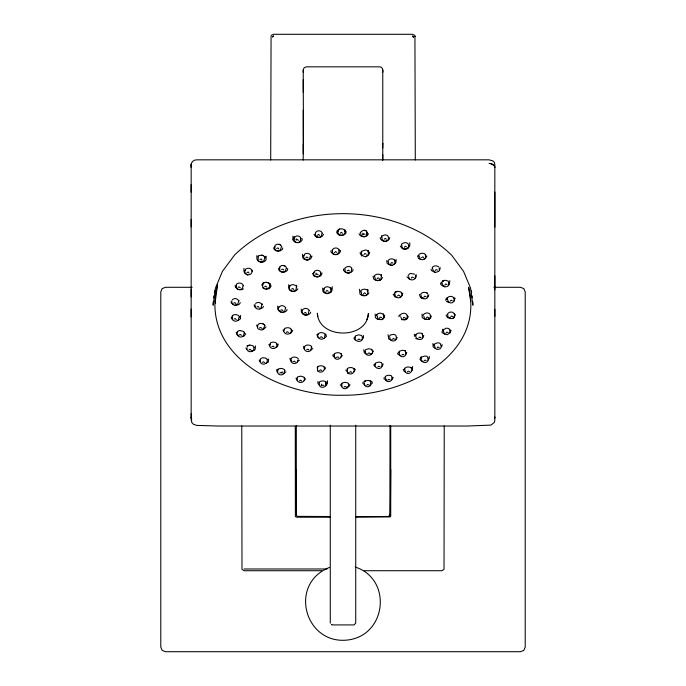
<?xml version="1.0" encoding="UTF-8"?>
<svg xmlns="http://www.w3.org/2000/svg" width="686" height="686" viewBox="0 0 686 686"><rect width="100%" height="100%" fill="white"/><g stroke="black" fill="none" stroke-linecap="round" stroke-linejoin="round"><path stroke-width="1.03" d="M494.838 309.3L494.838 420.286L494.297 422.43L490.944 425.097L467.329 426.04L218.671 426.04L196.753 425.406L193.435 424.308L191.703 422.43L191.162 413.761M191.162 316.838L191.162 289.149M191.162 226.817L191.162 184.826M191.162 167.53C190.031 163.637 192.732 159.529 196.942 159.829L489.058 159.829L492.728 160.833L494.254 162.299L494.838 164.263L494.838 289.809M213.14 301.849L213.14 305.244L215.473 288.034L222.435 271.339L234.629 254.952C292.03 199.772 394.459 199.918 451.705 255.252L463.547 271.347L470.527 288.034L472.86 305.244L472.86 301.849M296.849 515.992L296.326 514.783L296.326 469.67M303.229 153.887L303.229 144.446M382.771 72.262C383.182 70.032 382.479 66.868 379.701 66.834L306.299 66.834L304.13 67.734L303.229 69.903L303.444 144.437M322.626 288.034L322.952 291.439L323.886 292.579L327.428 293.685L330.986 292.468L332.187 289.758L332.187 286.637M359.464 289.329L360.056 294.243C362.517 296.738 367.447 296.206 368.939 292.905M363.477 335.531L363.477 337.615L361.968 339.879M382.771 160.121L382.771 69.903M355.708 517.21L390.368 516.867L390.72 469.473M494.838 316.34L494.838 275.909M494.838 227.015L494.838 192.089M304.653 346.816C302.689 351.052 308.863 353.299 310.972 350.092L311.418 347.202M318.184 333.49C316.117 337.521 320.696 340.873 323.861 338.421M304.275 377.694C306.145 384.332 294.517 383.86 297.347 377.317M372.164 350.049C374.779 355.82 364.506 357.578 365.466 351.429M384.666 315.183L384.126 317.635L382.805 318.716M303.795 255.406C302.526 258.819 306.616 261.443 309.309 259.394L310.561 255.484M294.183 237.965L294.26 240.863C295.426 243.041 298.95 243.29 300.236 241.086L300.777 238.033M367.13 232.262L366.573 235.667L364.523 236.824L361.265 235.735L360.527 232.768M370.98 381.116L370.277 385.618M362.234 337.255C363.7 343.197 353.29 342.631 355.322 336.577M321.485 385.832L321.545 384.083M396.131 259.514L396.011 262.232L393.773 264.667M411.266 278.139L412.132 277.067L413.504 277.598M404.32 247.277L405.246 246.265L406.532 246.866M277.839 369.137L277.693 372.901C278.542 375.379 282.641 375.534 284.038 373.493L284.579 370.517M291.19 358.769L291.096 361.531C291.944 364.009 296.043 364.163 297.441 362.114L297.793 360.133M435.181 270.567L436.107 269.572L437.385 270.147M289.689 285.616C286.722 291.507 297.064 293.882 296.318 287.142M284.236 329.151C281.663 335.403 292.853 336.08 291.164 329.391M274.091 347.099L273.191 346.173L271.888 346.653M440.309 267.789L439.443 270.464M347.005 369.085L348.574 367.842L350.254 367.559L351.987 367.636L354.448 368.879L353.993 368.571C355.785 372.661 350.46 375.817 347.699 372.824L347.245 369.042M236.233 319.659L235.452 318.596L234.037 319.007M278.73 306.976C276.835 310.698 281.826 314.342 284.639 311.375L285.505 307.86M302.252 310.638C300.871 314.128 305.887 316.778 308.22 314.094L309.077 310.569M316.006 273.079L315.903 274.854L316.958 273.954L318.158 274.829M442.247 344.706L441.655 346.61M351.704 268.355L351.249 271.733C349.723 273.68 346.336 273.551 345.212 271.253L345.015 269.186M348.522 383.585C350.177 387.736 344.561 390.531 342.057 387.427L341.722 383.628M260.423 359.756L260.388 362.577C262.695 365.818 268.329 363.906 267.248 359.507M274.786 246.703L274.649 248.701C275.412 251.127 278.85 251.608 280.531 249.841L281.354 246.814M416.411 274.803L415.742 277.59L414.49 278.576L415.219 277.984M232.357 317.009L232.434 315.963C234.02 313.656 237.596 314.548 239.165 316.169L239.594 317.249M274.743 247.475L275.163 245.322L277.376 244.122L280.428 244.765L278.936 244.259L280.197 244.705L281.792 246.506M340.445 250.416L340.333 251.796C338.515 255.278 333.447 255.466 331.158 252.302L330.841 250.973M270.078 343.789L269.838 346.627C271.63 350.074 277.796 348.762 276.801 344.243M258.202 255.921L258.082 260.243C259.257 262.386 262.712 262.627 264.033 260.491L264.805 257.301M279.725 267.18L279.614 270.215C280.66 272.462 284.115 272.796 285.573 270.773L286.122 268.415M341.114 353.427C343.154 357.895 337.015 361.496 334.442 357.723L334.331 354.885M247.08 347.716L246.917 349.62C248.452 353.161 254.832 352.098 253.871 347.545M296.283 238.754C295.229 242.012 296.978 238.282 298.23 240.1L298.324 240.443M325.79 385.026L325.713 385.781C324.341 387.847 320.491 387.959 319.402 385.558L319.342 382.539M339.064 249.91L338.764 252.98C337.581 255.286 334.108 255.252 332.71 253.194L332.324 250.21M237.399 331.518C235.607 334.854 239.088 338.044 242.252 336.8L243.581 335.265L244.285 332.478M270.035 344.509L270.593 342.794C272.213 341.739 276.175 341.671 277.324 344.329M282.152 371.761C282.855 375.122 281.071 371.229 279.742 373.021M326.099 381.93L325.713 385.781L326.047 382.719M257.696 325.301L257.627 328.062L258.288 328.988L261.332 330.06L263.424 329.151L264.616 325.644M278.25 344.063L277.513 346.481L276.218 347.15M317.515 235.392L318.373 234.338L319.719 235.392M232.417 315.226L232.048 318.904C232.923 321.365 236.807 322.18 238.316 319.873L239.028 317.198M245.134 270.207C243.058 275.841 252.868 276.664 251.959 270.584M349.56 372.404L350.589 371.658L351.807 372.266M236.13 286.379L236.327 284.621M262.764 284.484C261.186 290.975 271.21 290.135 269.855 283.687L270.121 285.548C269.744 282.615 266.022 281.706 263.664 282.855L262.841 284.536M315.243 234.14C315.208 230.102 321.082 229.527 322.386 233.12M324.272 366.907C325.653 370.886 320.739 373.904 317.952 371.1L318.587 371.64L317.404 370.226L317.858 366.453L317.447 366.667C320.053 365.329 323.518 365.269 324.624 367.687M231.902 300.708C230.316 304.147 235.315 306.934 237.708 304.378L238.745 300.897M255.098 304.541C253.52 307.988 258.519 310.767 260.912 308.211L262.181 303.855M261.983 260.174L261.272 259.008L259.865 259.462M236.233 285.496L236.018 287.194C237.056 291.078 243.53 290.289 242.895 285.796M442.993 329.254L442.753 331.227L443.002 329.306L444.236 333.748L447.246 334.751L450.102 332.856L449.819 329.211M279.708 267.874L279.845 266.803L281.612 265.448L284.819 265.739L283.344 265.388L285.71 266.442L286.765 268.355M322.043 233.334L321.34 236.301C319.179 238.831 314.402 236.764 315.423 233.274M213.689 297.801L213.963 295.777M214.375 292.742L214.649 290.718M450.093 301.197L451.079 300.211L452.314 300.802M446.029 333.044L447.049 332.118L448.207 332.719M372.327 381.965L372.146 383.285L370.037 385.103M320.525 272.822C321.588 278.559 311.89 277.907 313.828 272.282M251.17 350.28L249.918 349.243L248.958 350.023M330.824 287.64C332.916 294.2 322.471 295.777 323.903 288.789M445.771 300.468L446.011 298.779M369.711 252.148L368.794 254.712L365.587 256.881M324.932 334.811L324.495 337.709L323.723 338.575M287.734 268.586L287.494 270.121C285.505 273.011 280.368 272.942 278.679 269.787L278.567 268.372M302.26 238.831L302.046 240.186C300.348 243.573 295.1 243.393 293.111 240.392L292.922 236.155M363.974 254.532L365.003 253.52L366.264 254.257M406.755 352.261L405.598 354.508M384.906 377.669L385.832 375.997L388.55 375.242L391.14 375.568L392.023 376.948M367.97 316.057L368.416 313.502C366.941 339.844 318.587 339.321 317.344 313.193L317.781 316.718M455.135 298.204L454.012 300.965M382.556 144.437L382.771 143.305L382.771 147.927M341.439 384.469L342.34 382.96L345.067 382.308L347.828 382.908L348.771 384.237M319.522 370.594L320.516 369.84L321.803 370.483M398.626 352.878L399.424 351.215L402.613 350.237L405.272 350.76L404.877 350.546L405.675 352.141M334.528 252.551L335.583 251.582L336.783 252.431M332.075 251.05L332.307 249.953C333.876 247.44 337.229 247.217 339.098 249.687L339.381 250.784M317.155 367.97L317.335 367.207M344.003 387.11L345.118 386.415L346.259 387.084M390.025 425.594L389.871 515.452L388.293 516.524L355.64 516.524M325.679 367.696L324.555 369.694M389.759 237.622L389.442 238.968C387.53 242.012 382.299 242.252 380.498 238.968L380.216 237.605M390.025 514.783L389.485 515.992L388.293 516.524M387.779 380.061L388.859 379.298L389.974 379.907M423.991 360.922L425.046 360.073L426.16 360.673M451.148 330.378L449.887 332.59M322.103 273.088L320.868 275.806L317.301 277.007L313.768 275.901L312.524 273.371M364.952 351.352L365.509 349.74L368.605 348.72L371.658 349.337L372.258 350.649M346.207 231.636C345.83 236.807 336.629 236.644 338.001 230.805M312.01 256.058L310.758 258.811L307.182 260.011L303.658 258.854L302.749 257.679L302.449 254.232M354.928 337.478L355.502 335.866L358.606 334.854L361.642 335.488L362.337 336.903M401.739 355.091L402.879 354.293L403.917 354.945M384.16 239.251L385.309 238.376L386.398 239.2M355.374 369.488L354.002 371.52M494.46 418.451L494.838 417.037A5.788 4.09 0 0 1 494.4 418.597M294.08 238.728C294.654 234.715 300.399 235.126 301.197 238.831M374.83 364.6L375.431 363.091L378.535 362.079L381.202 362.431L382.128 363.837M397.511 295.975L398.592 295.066L399.809 295.769M381.287 237.622L382.162 235.83L385.06 234.826L387.599 235.521L388.602 237.613M353.05 269.572L352.664 270.91C350.392 273.843 345.315 273.697 343.523 270.335L343.454 268.981M264.556 286.851L265.714 286.148L266.794 287.134M402.811 293.419L401.524 296.12L400.084 296.952M262.309 362.405L263.475 361.805L264.556 362.628M367.833 353.684L368.931 352.87L370.088 353.539M421.573 257.696L422.739 256.847L423.819 257.619M276.655 248.546L277.864 247.86L278.808 248.907M394.287 294.251L395.333 292.125L396.482 291.481L395.025 292.27L397.811 291.276L400.821 291.944L401.739 293.591M357.809 339.819L358.907 339.013L360.107 339.69M286.191 332.444L287.297 331.698L288.489 332.521M261.692 285.196L263.192 282.872L266.683 282.203M304.172 313.082L305.381 312.422L306.41 313.356M426.864 255.972L425.466 258.425L423.991 259.214M282.846 247.903L282.332 249.455C279.897 252.259 274.451 251.522 273.397 247.775M292.922 239.277L294.217 236.661M418.443 255.938C418.769 252.963 422.713 252.834 424.754 253.769L425.714 255.904M377.763 366.976L378.869 366.187L380.018 366.813M423.862 335.694L422.362 338.018M280.608 310.329L281.835 309.686L282.846 310.621M233.677 303.203L234.895 302.595L235.907 303.564M256.881 307.036L258.099 306.428L259.102 307.405M398.832 316.58L399.338 315.088M334.005 354.748L334.819 353.401C337.28 352.347 339.759 352.295 341.285 354.25M408.264 316.366L407.793 317.729L404.954 319.625L401.507 319.702M325.97 291.353L327.016 290.444L328.217 291.31M323.801 289.569L324.761 287.563C326.639 286.173 330.266 286.525 331.106 289.543M303.675 256.17L304.678 254.12C306.565 252.637 310.252 253.22 310.981 256.281M305.793 257.885L306.856 256.976L308.04 257.893M441.527 283.035L441.938 281.877L443.928 280.351L442.539 281.114L445.351 280.265L448.13 281.054L448.721 282.735M313.725 273.054L314.72 271.064C316.615 269.692 320.225 270.052 321.039 273.088M260.414 359.447L260.697 358.692L262.652 357.715L265.662 358.066L267.566 359.55M302.346 310.587L302.723 309.566C304.413 308.477 306.273 307.148 309.515 310.509M399.861 315.929L400.255 314.857C402.33 312.816 405.417 312.619 406.961 314.814L407.167 315.757M431.391 316.057L430.902 317.378L428.081 319.196M284.261 329.872L284.947 328.32C287.151 327.273 291.13 327.342 291.713 330.378M376.245 315.723L377.48 313.879L380.301 313.073L382.754 313.879L383.543 315.577M340.247 233.249L341.362 232.348L342.503 233.231M336.483 357.5L337.709 356.849L338.738 357.638M366.787 319.659L367.825 316.915M373.458 351L372.181 353.247L370.68 354.002M423.039 315.68L423.451 314.6C424.977 312.842 428.518 312.019 430.105 314.402L430.294 315.337M278.782 307.825L279.176 306.805C280.891 305.733 282.752 304.413 285.959 307.8M337.735 231.636C338.738 227.881 344.321 227.718 345.067 231.705L344.844 229.793C346.979 236.095 337.401 237.476 336.569 231.714M292.708 330.489L291.318 332.779L289.844 333.302M349.937 384.614L349.44 385.909L346.679 387.401M246.926 272.659L248.152 272.016L249.147 273.054M310.664 312.181L310.141 313.502C307.62 315.963 303.358 315.243 301.471 312.379L301.231 309.077M287.108 309.463L286.585 310.809C284.004 313.305 279.665 312.473 277.864 309.48L277.676 306.119M271.073 35.766L270.696 160.001M245.202 270.258L245.571 269.349C246.737 267.291 252.362 268.08 252.439 271.63M415.442 335.728C416.11 333.053 419.489 332.367 422.156 333.636L421.761 333.43L422.722 335.162M240.237 302.56L239.706 303.864L238.291 304.738L235.024 305.038M393.258 377.463L391.792 379.547M263.415 306.316L262.875 307.602L259.934 308.983M433.878 345.35L434.298 344.363C435.919 342.82 440.532 341.474 440.935 345.152M299.43 380.91L300.588 380.258L301.729 381.03M323.5 234.286C322.317 238.471 315.517 238.394 314.068 234.44M347.227 270.876L348.454 270.087L349.474 271.021M344.655 268.963L345.101 267.943C346.473 266.331 350.606 265.516 351.892 268.475M418.769 337.855L419.978 337.023L421.007 337.744M408.144 275.721L409.379 273.971L410.811 273.44L414.687 274.194M383.268 364.052L381.93 366.281M447.118 314.763C448.044 311.821 452.374 310.998 454.089 313.493L454.364 314.402M305.707 378.775L304.147 380.61M455.521 314.66L453.669 317.189M297.167 378.063L297.835 376.811L300.828 376.142L303.967 377.111L304.653 378.518M239.148 335.051L240.357 334.442L241.429 335.368M363.974 382.231L365.415 380.73L363.983 381.716M404.286 369.179C405.263 366.616 408.702 366.513 411.291 367.747L410.863 367.49L411.291 368.253M368.528 233.737C367.139 237.759 360.39 237.879 359.07 233.755M428.896 294.929L427.018 297.458M401.396 244.859L401.962 243.839C403.651 242.458 407.853 241.704 408.573 244.859M420.484 294.877C421.375 291.944 424.763 291.73 427.421 293.214L427.026 293.025L427.652 293.857M245.768 333.773L244.036 336.063L242.484 336.56M291.541 289.063L292.871 288.497L293.737 289.561M237.39 332.264L238.351 330.841L239.886 330.481M342.434 355.545L340.505 357.38M289.706 286.525C290.855 283.953 294.268 284.253 296.301 286.105L296.764 287.057L296.463 285.29M401.807 245.211C400.976 250.956 410.46 249.961 408.496 244.662M432.077 268.012C433.08 265.216 437.179 265.559 438.688 266.794M319.153 382.565L319.633 381.793C321.134 380.721 325.241 380.284 326.433 382.694M382.548 277.573C381.116 280.934 376.151 281.492 373.681 278.979L373.073 276.141M259.505 327.977L260.791 327.428L261.769 328.397M397.34 337.521L395.308 339.579M297.853 288.823C296.412 292.09 291.293 292.416 289.166 289.672L288.6 284.784M387.762 261.074C388.876 258.442 393.052 258.262 394.587 259.951L395.016 261.126M374.187 276.278C375.319 273.697 379.401 273.645 381.013 275.232L381.459 276.364L381.347 274.383M360.553 291.293C361.694 288.712 365.775 288.669 367.379 290.247L367.825 291.387L367.713 289.406L367.756 293.84L365.124 295.717L361.822 294.706L361.016 291.344M321.494 385.566L322.823 385.052L323.723 385.618M389.116 336.526L390.634 334.888L393.858 334.322L395.771 335.154L396.276 337.04M238.033 287.374L239.002 286.868L240.237 287.743M360.193 232.494L363.074 230.325L366.127 230.719M257.782 325.104C258.905 322.549 262.284 323.252 264.65 324.821L264.976 325.653M266.031 326.845L264.084 328.877L262.472 329.194M236.43 284.579L237.107 283.652C239.002 282.478 242.57 282.949 243.581 285.822M258.168 256.813C258.099 254.137 265.19 256.007 261.503 255.218L262.952 255.501M370.792 384.94C369.677 387.213 365.81 387.479 364.626 385.172L364.429 383.165M411.84 370.834L412.492 369.968L412.595 366.513M247.32 346.516L247.86 345.821L247.449 345.984C249.438 344.835 253.408 344.784 254.489 347.656M306.685 349.671L308.048 349.157L308.932 350.092M320.199 337.289L321.571 336.766L322.446 337.701M442.856 330.206L446.174 328.157L448.533 328.414L449.81 329.992M293.136 361.651L294.5 361.188L295.383 362.097M312.867 348.522L310.707 350.16M281.517 269.538L282.975 269.161L283.644 270.027M304.575 346.601C305.913 344.252 309.789 344.784 311.41 346.25L311.856 347.219M318.098 334.211C319.436 331.87 323.312 332.393 324.932 333.859L325.37 334.828M299.345 360.253L297.201 361.856M285.959 371.821L283.807 373.381M291.113 358.486C292.502 356.266 296.292 356.934 297.93 358.306L298.376 359.241M277.719 369.857C279.108 367.636 282.898 368.305 284.536 369.685L284.982 370.62M428.073 360.159L429.247 358.366L429.247 356.283M448.275 285.247L449.339 284.167L449.819 280.66M374.65 276.329L375.456 279.691L377.574 280.763L380.841 279.562L381.382 276.269M337.109 230.736L339.647 228.712M379.864 280.36L380.679 279.691M271.545 35.149L273.585 34.3L412.415 34.3L414.455 35.149M407.09 248.735L408.016 248.032M263.424 329.151L262.575 329.752L263.201 329.306M232.391 299.645C234.072 298.59 235.993 297.381 239.14 300.837M255.595 303.478C257.276 302.432 259.197 301.214 262.335 304.67M238.051 320.602L240.452 318.827L240.58 315.389M324.255 338.052L326.416 336.552L325.833 334.091M325.19 385.489L327.419 383.86L327.488 380.756M329.52 567.433C287.323 583.932 305.261 646.975 349.731 639.721C387.136 633.298 391.663 578.538 355.202 567.048M243.401 288.978C240.392 290.821 235.752 289.372 234.989 285.762M246.857 345.89L249.798 344.955M365.158 380.901L368.416 380.396L371.16 381.733M265.628 363.383L268.295 362.182L268.655 359.01M331.853 624.672L331.544 624.466M251.445 351.112L254.489 350.323L255.192 349.303L255.458 345.916M392.349 265.139L390.583 265.31L387.23 263.535L386.664 260.654M381.305 319.419L377.857 319.384L376.511 318.647L375.379 317.507L375.199 314.034M265.842 289.252L269.418 288.617L271.107 286.208L269.804 283.532L268.346 282.675M239.68 330.523L243.804 331.475L244.773 333.525M192.166 287.288L165.42 287.288L162.145 288.643L160.79 291.91L160.79 647.07L162.145 650.345L165.42 651.7L520.58 651.7L523.855 650.345L525.21 647.07L525.21 291.91L523.855 288.643L520.58 287.288L493.834 287.288M330.583 516.524L297.39 516.361M330.309 517.218L296.438 517.21L295.383 516.498L295.28 426.109M244.087 568.986L327.05 568.986M321.717 570.718L244.087 570.718L241.987 569.294L241.772 425.886M364.266 570.718L441.913 570.718L444.031 569.32L444.228 425.877M332.007 624.92L353.993 624.92L355.725 623.18L355.725 425.269M426.349 319.402L424.651 319.256L422.207 317.481L422.044 314.025M450.453 318.253L447.426 317.532L446.132 315.14M423.751 298.436L420.424 297.252L419.42 294.491M449.347 302.483L446.457 301.523M415.75 338.558L417.199 338.867M391.646 340.222L388.799 339.116L388.062 334.639M434.804 272.076L431.588 270.644L431.014 269.255M445.034 334.091L442.401 332.942L441.793 331.758M422.902 361.402L421.401 360.982L419.875 359.138M366.847 354.242L364.343 352.913L363.769 349.749M396.68 297.33L394.853 296.772L393.198 294.26M364.489 230.162L365.861 230.633L367.379 232.545M386.707 380.293L384.229 378.981L383.843 377.96M400.298 355.588L397.863 354.165L397.58 353.058M247.86 275.146L244.67 273.182L243.976 271.502L243.933 268.277M420.329 259.385L418.683 258.648L417.457 255.852M448.807 282.675L448.61 285.496C446.466 288.034 442.504 286.525 440.738 284.338L440.558 282.898M435.241 348.359L433.106 346.85L432.909 343.515M420.424 297.252C422.619 298.959 426.795 300.039 428.081 296.712L427.893 294.911M422.053 298.041C425.217 299.833 420.415 297.527 421.333 295.709M405.443 371.992L404.148 371.366L403.282 369.36M443.473 286.225L444.605 286.782L442.83 285.496L442.153 282.984M371.075 381.339L370.02 380.747M364.883 385.086L362.928 383.44L362.894 382.385M335.325 357.835L332.942 356L332.83 354.902M263.081 323.861L264.65 324.821M262.824 255.475L264.83 257.001L265.156 258.013L264.933 256.272M291.927 361.539L290.53 360.596L289.886 358.238M238.265 335.411L237.142 334.657L236.233 332.341M262.858 287.828L264.204 288.737M318.973 337.821L317.567 336.869L316.941 334.434M409.576 279.356L406.987 276.818M319.942 385.472L317.935 383.551L317.935 381.467M347.339 371.915L345.77 370.046M341.645 386.57L340.299 384.675M232.974 304.301L230.873 302.02M375.165 366.736L373.699 364.832M446.963 284.467L445.54 284.073L444.854 285.187M385.275 376.725L386.175 380.704M385.935 380.49C388.079 383.2 393.292 380.953 391.929 377.326M355.288 340.042L353.805 338.018M232.408 319.187L231.208 317.241M260.5 362.251L259.419 361.128L259.248 359.833M381.699 317.541L380.267 317.103L379.512 318.167M255.278 307.311L254.043 304.953M297.312 380.318L295.949 378.14M426.032 296.601L424.668 296.138L423.862 297.21M368.879 384.94L367.533 384.452L366.676 385.292M257.567 327.556L256.573 325.078M268.826 344.561L269.667 345.795M361.814 256.152L359.987 252.954M453.986 298.23C452.743 295.323 447.083 295.692 446.749 299.645L447.023 297.698L448.37 301.994L450.385 302.972L452.511 302.663L454.149 301.103L453.986 297.381M409.473 371.503L408.161 371.075L407.347 371.975M245.948 347.956L246.668 349.243M365.038 234.458L363.743 233.806L362.834 234.835L362.765 233.163M277.135 372.104L276.509 369.771M304.018 348.882L303.392 346.524M400.298 246.06L402.279 248.615C406.258 250.536 411.086 247.149 409.696 242.681M379.341 278.439L378.046 277.847L377.12 278.816M365.707 293.454L364.412 292.862L363.486 293.831M392.984 263.115L391.706 262.515L390.771 263.518M415.21 36.469L414.927 35.766L415.304 160.001M283.078 329.932L283.592 331.227M353.993 368.571L354.25 369.291M427.875 357.792L426.898 356.231L424.531 356.043L421.436 357.174L420.852 358.864L421.084 356.84C419.18 363.409 429.616 364.892 427.927 358.075M452.691 316.735L451.68 315.972L450.522 317.103M191.634 418.632L191.162 417.037A5.788 4.09 0 0 0 191.6 418.597M423.862 316.495L424.977 318.973L428.253 319.556L430.251 318.227L430.396 315.397M447.778 314.66C446.998 319.059 453.643 320.19 454.681 316.289L454.364 313.553M432.454 268.132L433.492 271.459L435.559 272.462L438.723 271.364L439.272 270.61L439.203 267.78M408.736 276.647C408.659 282.1 417.731 280.137 415.364 275.129M419.112 255.972L420.304 259.137L422.593 259.822L425.509 258.27L425.646 254.832M415.93 334.725C414.25 340.779 424.677 341.208 422.799 335.351M434.204 344.278L435.07 348.059C436.845 350.992 442.684 349.002 441.012 345.332M388.242 261.443L389.082 264.462L392.375 265.456L395.007 263.527L394.896 260.071M405.34 318.038L403.874 317.292L403.128 318.355M395.016 294.062C394.416 300.056 404.483 298.307 401.764 292.63M428.621 317.661L427.172 316.958L426.418 318.038M400.701 316.769L401.73 319.264L405.014 319.925L407.021 318.647L407.261 315.817M376.717 314.78L378.106 319.067L381.382 319.745L383.371 318.467L383.748 317.464L383.525 313.828M399.055 351.849L399.792 355.571C401.919 358.298 407.381 356.163 405.709 352.433M381.519 235.838L382.299 239.911C384.074 243.007 389.622 240.932 388.439 237.305M439.272 347.639L437.908 346.945L437.128 347.931M389.845 337.452C389.159 341.345 395.085 342.374 396.397 339.116L396.328 337.229M404.8 369.017L405.297 371.966C407.801 375.774 413.735 371.752 411.24 367.619M470.716 301.446L468.598 287.211C485.714 357.886 401.061 396.105 343.12 395.213C283.181 396.997 198.777 356.96 217.573 284.519L215.284 301.446L215.567 303.555M375.208 363.657C373.596 368.391 380.653 370.569 382.051 366.255L382.025 364.215M471.351 290.718L471.625 292.742M472.037 295.777L472.311 297.801M394.441 339.304L393.61 338.421L392.255 339.381M383.577 314.72L383.748 317.464L383.645 315.646M334.262 353.976L334.408 356.934M414.43 334.254L414.43 336.337M390.72 426.1L390.72 516.061M382.771 154.71L382.771 160.001M330.275 425.269L330.275 623.18M303.229 69.903L303.229 72.262M303.229 79.67L303.229 92.439M303.229 110.3L303.229 160.121M296.318 425.594L296.318 514.783M266.142 256.255L266.048 259.943C264.153 263.278 258.742 262.807 257.001 259.531L256.761 255.689M191.162 164.263L191.162 192.089M191.162 219.383L191.162 296.935M191.162 309.154L191.162 420.286M368.416 250.544L368.382 253.803L367.67 255.595C364.746 258.39 360.467 255.141 361.393 251.35L361.162 253.16L362.054 251.059L365.878 249.944L367.259 250.424L368.622 252.465L368.416 250.544M367.121 232.691L367.079 234.749L367.147 232.717M272.479 36.907L273.585 36.032L272.479 36.907M454.252 317.275L453.249 318.21L454.252 317.275M430.251 318.227L429.162 319.144L430.251 318.227M383.371 318.467L382.291 319.35L383.371 318.467M407.021 318.647L405.923 319.53L407.021 318.647M491.099 163.688L489.058 163.44A5.788 4.09 0 0 1 494.838 167.53L494.366 165.883L491.099 163.688M412.698 36.075L413.572 37.19L412.698 36.075M348.565 373.51L347.699 372.824L348.565 373.51M317.018 237.047L315.98 236.181L317.018 237.047"/></g></svg>
